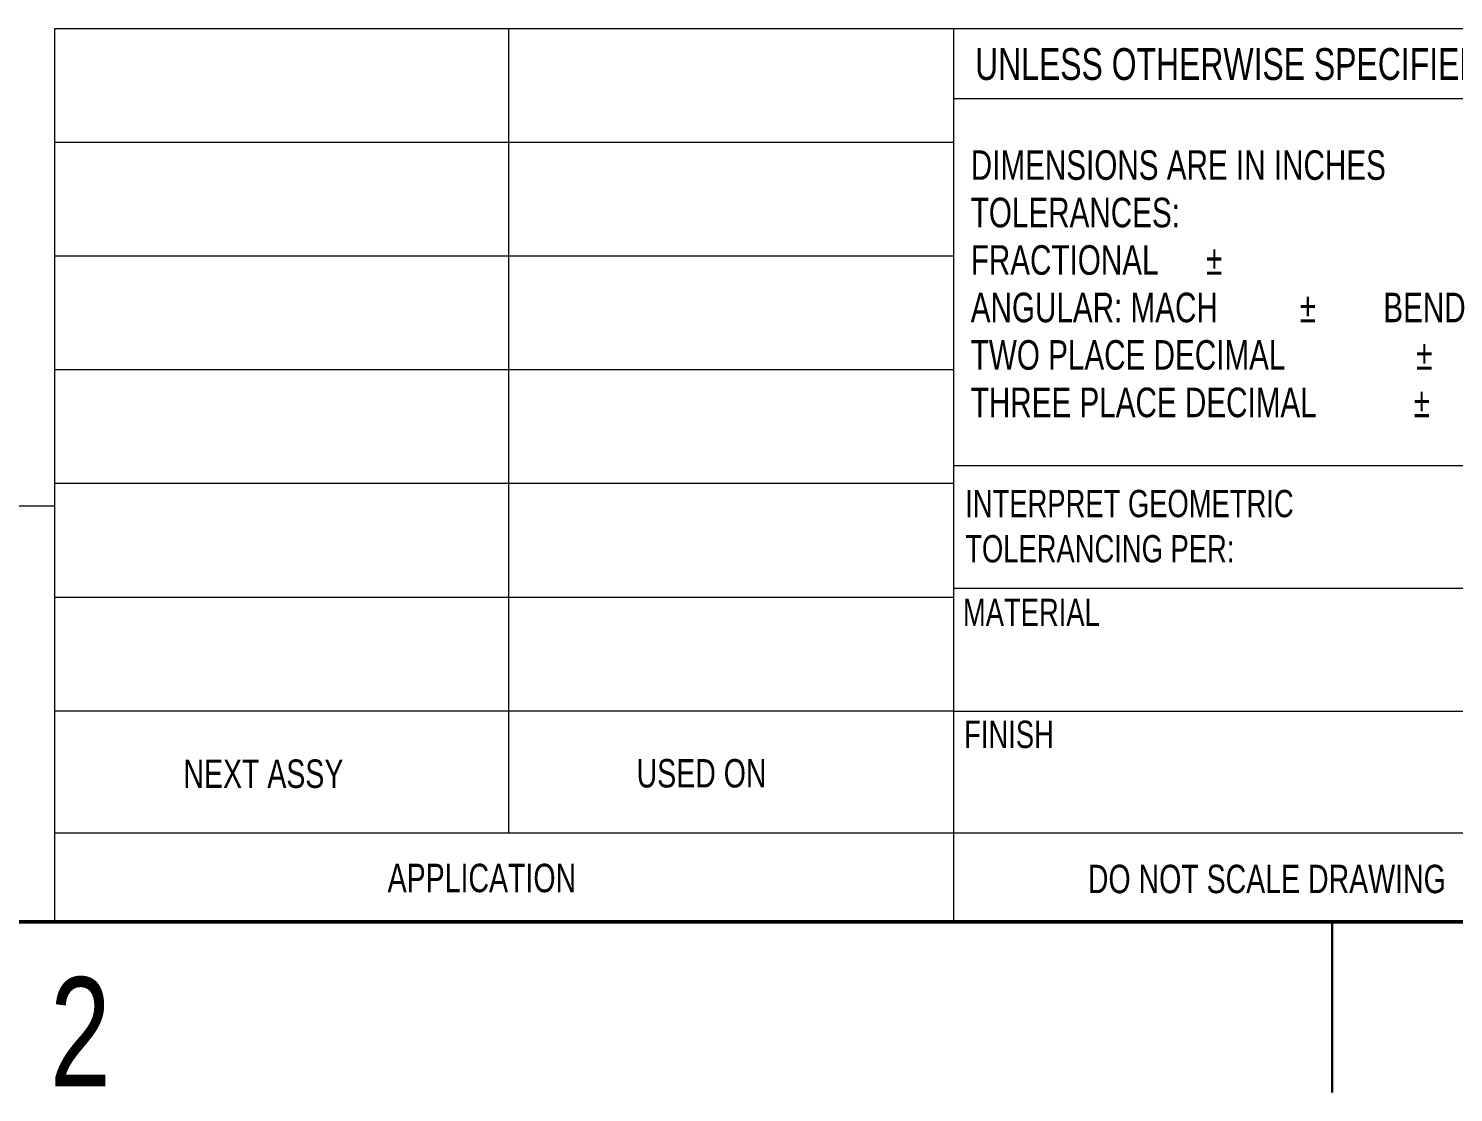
# Model space of a CAD drawing. Header units: inches. Extents: x 0 to 11, y 0 to 8.4.
# Drawn here: x 2.634 to 5.767, y 0.125 to 2.464 of the extents above; entities that cross this region are included whole.
import ezdxf

# ---------------------------------------------------------------- set-up
doc = ezdxf.new("R2010")
doc.units = ezdxf.units.IN
doc.header["$MEASUREMENT"] = 0
doc.styles.add('SLDTEXTSTYLE0', font='TXT', dxfattribs={"width": 0.75})

msp = doc.modelspace()

# ---------------------------------------------------------------- linework, layer by layer
at = {"color": 7, "linetype": 'Continuous', "lineweight": 18}
for p, q in [((2.69110756, 2.46434797), (10.5, 2.46434797)), ((2.69110756, 0.5), (2.69110756, 2.46434797)), ((3.68908769, 2.46434797), (3.68908769, 0.69627483)), ((4.66825713, 0.5), (4.66825713, 2.46434797)), ((6.04520231, 2.31000818), (4.66825713, 2.31000818)), ((2.69110756, 2.21434797), (4.66825713, 2.21434797)), ((2.69110756, 1.96434797), (4.66825713, 1.96434797)), ((2.69110756, 1.71434797), (4.66825713, 1.71434797)), ((4.66825713, 1.50372336), (6.04970825, 1.50372336)), ((2.69110756, 1.46434797), (4.66825713, 1.46434797)), ((2.69110756, 1.41434797), (1.05389829, 1.41434797)), ((4.66825713, 1.23372336), (6.04970825, 1.23372336)), ((2.69110756, 1.21434797), (4.66825713, 1.21434797)), ((2.69110756, 0.96434797), (4.66825713, 0.96434797)), ((4.66825713, 0.96372336), (6.04520231, 0.96372336)), ((2.69110756, 0.69627483), (6.04520231, 0.69627483))]:
    msp.add_line(p, q, dxfattribs=at)
at = {"color": 7, "linetype": 'Continuous', "lineweight": 50}
msp.add_line((10.5, 0.5), (0.5, 0.5), dxfattribs=at)
at = {"color": 7, "linetype": 'Continuous', "lineweight": 25}
for p, q in [((5.5, 0.125), (5.5, 0.5)), ((5.5, 0.5), (5.5, 0.125))]:
    msp.add_line(p, q, dxfattribs=at)

# ---------------------------------------------------------------- texts
at = {"color": 7, "linetype": 'Continuous', "lineweight": 0, "style": 'SLDTEXTSTYLE0'}
for s, insert, char_height, attachment_point in [('UNLESS OTHERWISE SPECIFIED:', (4.71488079, 2.42122224), 0.07, 1), ('DIMENSIONS ARE IN INCHES', (4.70540694, 2.1966331), 0.065, 1), ('TOLERANCES:', (4.70540694, 2.09226303), 0.065, 1), ('FRACTIONAL', (4.70540694, 1.98789295), 0.065, 1), ('%%p', (5.22299199, 1.98789295), 0.065, 1), ('ANGULAR: MACH', (4.70540694, 1.88352288), 0.065, 1), ('BEND', (5.6125677, 1.88352288), 0.065, 1), ('%%p', (5.42878021, 1.88352288), 0.065, 1), ('TWO PLACE DECIMAL', (4.70540694, 1.7791528), 0.065, 1), ('%%p', (5.68484185, 1.7791528), 0.065, 1), ('THREE PLACE DECIMAL', (4.70540694, 1.67478272), 0.065, 1), ('%%p', (5.67921073, 1.67478272), 0.065, 1), ('INTERPRET GEOMETRIC', (4.69326566, 1.44992519), 0.06, 1), ('TOLERANCING PER:', (4.69326566, 1.35055511), 0.06, 1), ('MATERIAL', (4.68819706, 1.21074859), 0.06, 1), ('FINISH', (4.6909331, 0.94245006), 0.06, 1), ('NEXT ASSY', (2.97407495, 0.85713631), 0.0625, 1), ('USED ON', (3.97063378, 0.85817226), 0.0625, 1), ('APPLICATION', (3.42321301, 0.62793603), 0.0625, 1), ('DO NOT SCALE DRAWING', (5.35644676, 0.62577206), 0.0625, 2), ('2', (2.74758333, 0.37827853), 0.24, 2)]:
    msp.add_mtext(s, dxfattribs=dict(at, insert=insert, char_height=char_height, attachment_point=attachment_point))

doc.saveas('drawing.dxf')
